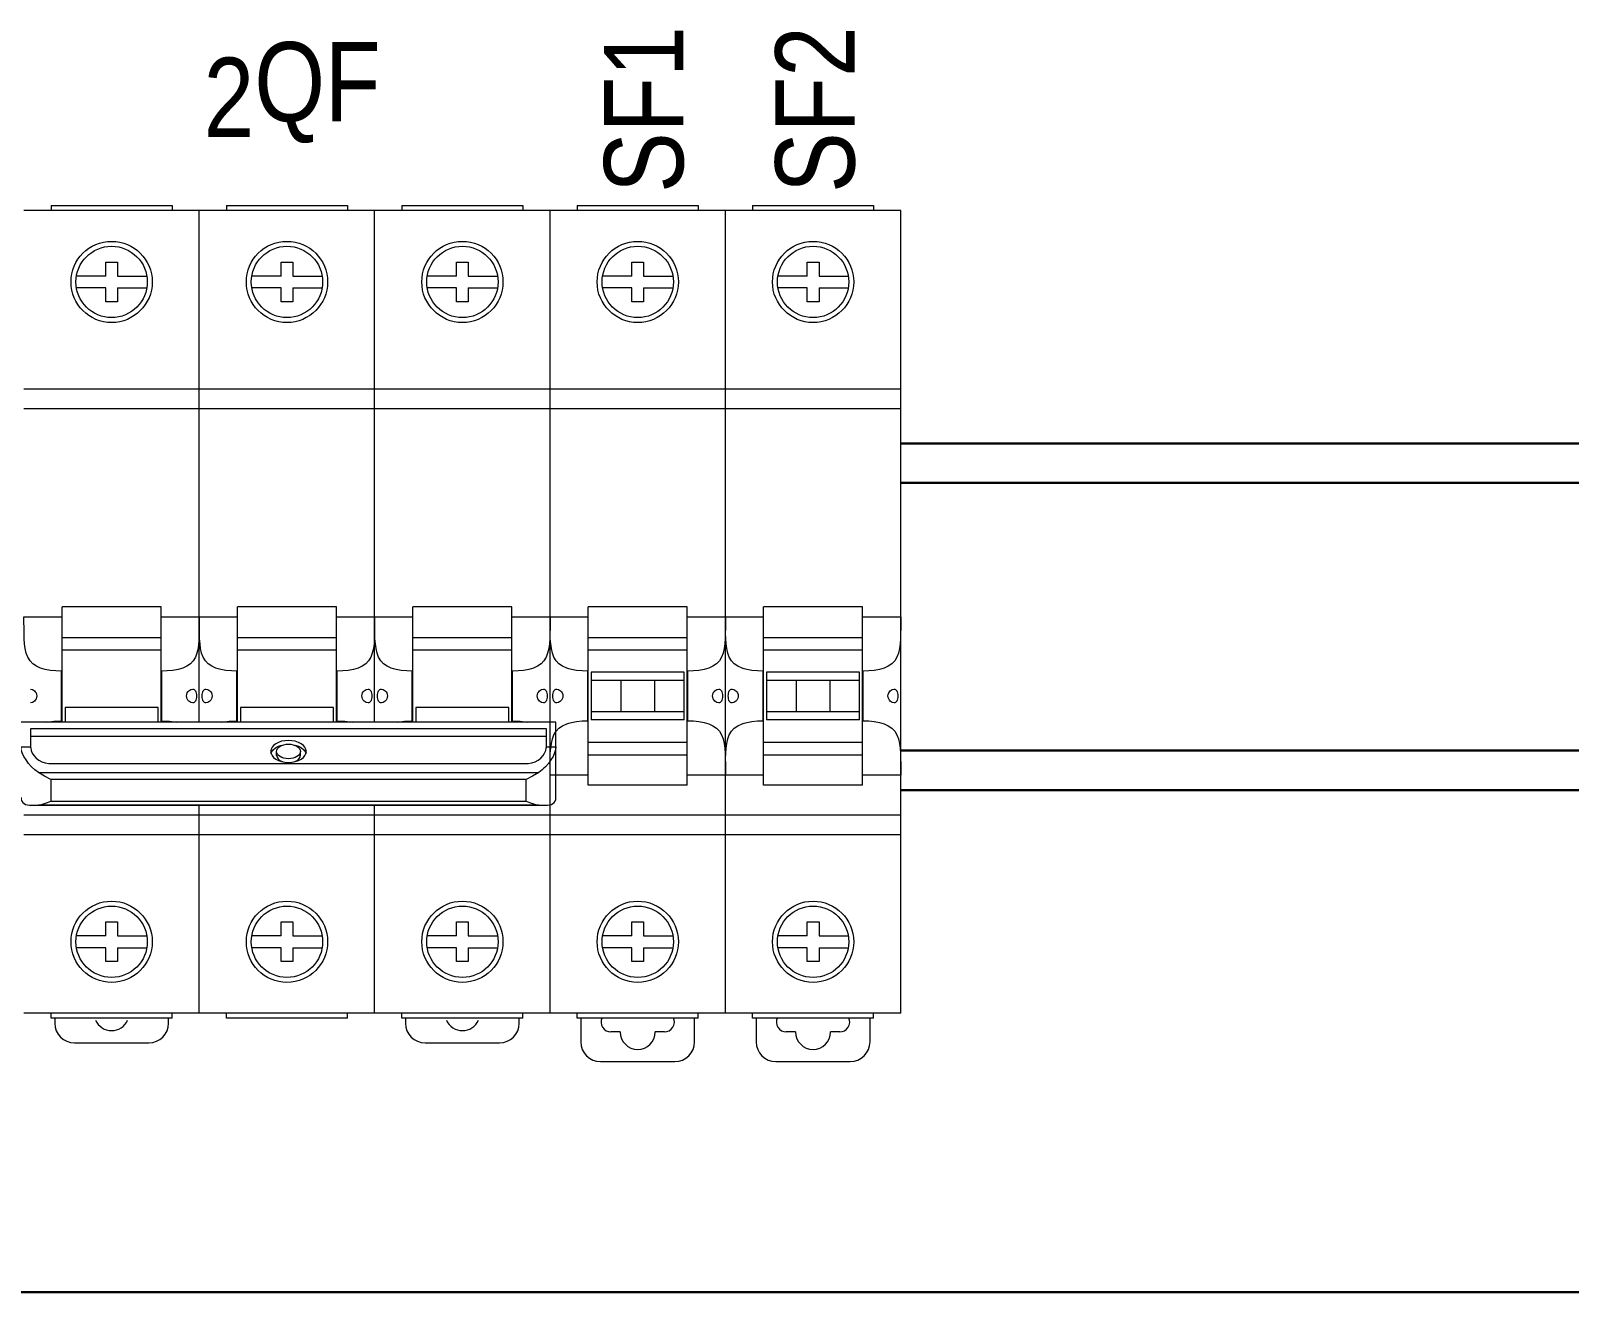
# Model space of a CAD drawing. Header units: millimetres. Extents: x -6000 to 26000, y -6000 to 26000.
# Drawn here: x 87.66 to 109.26, y -3846.38 to -3828.67 of the extents above; entities that cross this region are included whole.
import ezdxf

# ---------------------------------------------------------------- set-up
doc = ezdxf.new("R2010")
doc.units = ezdxf.units.MM
doc.header["$MEASUREMENT"] = 0
for name, color, linetype, lineweight in [('Чертеж и Рисунок_Ном._пера__1', 7, 'Continuous', 15), ('Чертеж и Рисунок_Ном._пера__21', 7, 'Continuous', 30), ('Чертеж и Рисунок_Ном._пера__7', 7, 'Continuous', 15)]:
    doc.layers.add(name, color=color, linetype=linetype, lineweight=lineweight)
doc.styles.add('СГЕНЕРИР_СТИЛЬ_1', font='ARIALN.TTF')

msp = doc.modelspace()

# ---------------------------------------------------------------- linework, layer by layer
at = {"layer": 'Чертеж и Рисунок_Ном._пера__21', "color": 7, "linetype": 'Continuous', "lineweight": 30}
for p, q in [((99.871, -3834.463), (146.727, -3834.463)), ((99.871, -3835.019), (146.727, -3835.019)), ((146.727, -3838.775), (99.864, -3838.775)), ((146.727, -3839.331), (99.871, -3839.331)), ((76.243, -3846.381), (148.571, -3846.381))]:
    msp.add_line(p, q, dxfattribs=at)
at = {"layer": 'Чертеж и Рисунок_Ном._пера__7', "color": 7, "linetype": 'Continuous', "lineweight": 15}
for p, q in [((94.947, -3831.196), (87.56, -3831.196)), ((87.943, -3831.126), (87.943, -3831.196)), ((87.943, -3831.126), (89.64, -3831.126)), ((89.64, -3831.126), (89.64, -3831.196)), ((90.022, -3838.379), (90.022, -3831.196)), ((90.405, -3831.126), (90.405, -3831.196)), ((90.405, -3831.126), (92.102, -3831.126)), ((92.102, -3831.126), (92.102, -3831.196)), ((92.484, -3838.379), (92.484, -3831.196)), ((92.867, -3831.126), (92.867, -3831.196)), ((92.867, -3831.126), (94.564, -3831.126)), ((94.564, -3831.126), (94.564, -3831.196)), ((94.947, -3838.379), (94.947, -3831.196)), ((94.947, -3842.463), (94.947, -3831.196)), ((97.409, -3831.196), (94.947, -3831.196)), ((95.329, -3831.126), (95.329, -3831.196)), ((95.329, -3831.126), (97.026, -3831.126)), ((97.026, -3831.126), (97.026, -3831.196)), ((97.409, -3842.463), (97.409, -3831.196)), ((97.409, -3842.463), (97.409, -3831.196)), ((99.871, -3831.196), (97.409, -3831.196)), ((97.791, -3831.126), (97.791, -3831.196)), ((97.791, -3831.126), (99.488, -3831.126)), ((99.488, -3831.126), (99.488, -3831.196)), ((99.871, -3842.463), (99.871, -3831.196)), ((88.708, -3832.114), (88.708, -3831.919)), ((88.708, -3831.919), (88.875, -3831.919)), ((88.875, -3831.919), (88.875, -3832.114)), ((91.17, -3832.114), (91.17, -3831.919)), ((91.17, -3831.919), (91.337, -3831.919)), ((91.337, -3831.919), (91.337, -3832.114)), ((93.632, -3832.114), (93.632, -3831.919)), ((93.632, -3831.919), (93.799, -3831.919)), ((93.799, -3831.919), (93.799, -3832.114)), ((96.094, -3832.114), (96.094, -3831.919)), ((96.094, -3831.919), (96.261, -3831.919)), ((96.261, -3831.919), (96.261, -3832.114)), ((98.556, -3832.114), (98.556, -3831.919)), ((98.556, -3831.919), (98.723, -3831.919)), ((98.723, -3831.919), (98.723, -3832.114)), ((88.708, -3832.114), (88.298, -3832.114)), ((88.875, -3832.114), (89.285, -3832.114)), ((91.17, -3832.114), (90.76, -3832.114)), ((91.337, -3832.114), (91.747, -3832.114)), ((93.632, -3832.114), (93.222, -3832.114)), ((93.799, -3832.114), (94.209, -3832.114)), ((96.094, -3832.114), (95.684, -3832.114)), ((96.261, -3832.114), (96.671, -3832.114)), ((98.556, -3832.114), (98.146, -3832.114)), ((98.723, -3832.114), (99.133, -3832.114)), ((88.708, -3832.281), (88.298, -3832.281)), ((88.708, -3832.475), (88.708, -3832.281)), ((88.875, -3832.281), (88.875, -3832.475)), ((88.875, -3832.281), (89.285, -3832.281)), ((91.17, -3832.281), (90.76, -3832.281)), ((91.17, -3832.475), (91.17, -3832.281)), ((91.337, -3832.281), (91.337, -3832.475)), ((91.337, -3832.281), (91.747, -3832.281)), ((93.632, -3832.281), (93.222, -3832.281)), ((93.632, -3832.475), (93.632, -3832.281)), ((93.799, -3832.281), (93.799, -3832.475)), ((93.799, -3832.281), (94.209, -3832.281)), ((96.094, -3832.281), (95.684, -3832.281)), ((96.094, -3832.475), (96.094, -3832.281)), ((96.261, -3832.281), (96.261, -3832.475)), ((96.261, -3832.281), (96.671, -3832.281)), ((98.556, -3832.281), (98.146, -3832.281)), ((98.556, -3832.475), (98.556, -3832.281)), ((98.723, -3832.281), (98.723, -3832.475)), ((98.723, -3832.281), (99.133, -3832.281)), ((88.875, -3832.475), (88.708, -3832.475)), ((91.337, -3832.475), (91.17, -3832.475)), ((93.799, -3832.475), (93.632, -3832.475)), ((96.261, -3832.475), (96.094, -3832.475)), ((98.723, -3832.475), (98.556, -3832.475)), ((87.56, -3833.699), (94.947, -3833.699)), ((94.947, -3833.699), (97.409, -3833.699)), ((97.409, -3833.699), (99.871, -3833.699)), ((94.947, -3833.978), (87.56, -3833.978)), ((97.409, -3833.978), (94.947, -3833.978)), ((99.871, -3833.978), (97.409, -3833.978)), ((87.56, -3836.897), (88.096, -3836.897)), ((88.096, -3838.379), (88.096, -3836.758)), ((89.487, -3836.758), (88.096, -3836.758)), ((89.487, -3838.379), (89.487, -3836.758)), ((89.487, -3836.897), (90.558, -3836.897)), ((90.558, -3838.379), (90.558, -3836.758)), ((91.949, -3836.758), (90.558, -3836.758)), ((91.949, -3838.379), (91.949, -3836.758)), ((91.949, -3836.897), (93.02, -3836.897)), ((94.411, -3836.758), (93.02, -3836.758)), ((93.02, -3838.379), (93.02, -3836.758)), ((94.411, -3838.379), (94.411, -3836.758)), ((94.411, -3836.897), (94.947, -3836.897)), ((94.947, -3836.897), (95.482, -3836.897)), ((95.482, -3839.262), (95.482, -3836.758)), ((96.873, -3836.758), (95.482, -3836.758)), ((96.873, -3839.262), (96.873, -3836.758)), ((96.873, -3836.897), (97.409, -3836.897)), ((97.409, -3836.897), (97.944, -3836.897)), ((97.944, -3839.262), (97.944, -3836.758)), ((99.335, -3836.758), (97.944, -3836.758)), ((99.335, -3839.262), (99.335, -3836.758)), ((99.335, -3836.897), (99.871, -3836.897)), ((88.096, -3837.191), (89.487, -3837.191)), ((90.558, -3837.191), (91.949, -3837.191)), ((93.02, -3837.191), (94.411, -3837.191)), ((95.482, -3837.191), (96.873, -3837.191)), ((97.944, -3837.191), (99.335, -3837.191)), ((88.096, -3837.362), (89.487, -3837.362)), ((90.558, -3837.362), (91.949, -3837.362)), ((93.02, -3837.362), (94.411, -3837.362)), ((95.482, -3837.362), (96.873, -3837.362)), ((97.944, -3837.362), (99.335, -3837.362)), ((88.089, -3838.359), (88.089, -3837.661)), ((88.096, -3837.661), (88.089, -3837.661)), ((89.494, -3837.661), (89.487, -3837.661)), ((89.494, -3838.359), (89.494, -3837.661)), ((90.551, -3838.359), (90.551, -3837.661)), ((90.558, -3837.661), (90.551, -3837.661)), ((91.956, -3837.661), (91.949, -3837.661)), ((91.956, -3838.359), (91.956, -3837.661)), ((93.02, -3837.661), (93.013, -3837.661)), ((93.013, -3838.359), (93.013, -3837.661)), ((94.418, -3837.661), (94.411, -3837.661)), ((94.418, -3838.359), (94.418, -3837.661)), ((95.475, -3838.359), (95.475, -3837.661)), ((95.482, -3837.661), (95.475, -3837.661)), ((95.524, -3837.677), (95.524, -3837.795)), ((96.831, -3837.677), (95.524, -3837.677)), ((96.831, -3837.795), (96.831, -3837.677)), ((96.88, -3837.661), (96.873, -3837.661)), ((96.88, -3838.359), (96.88, -3837.661)), ((97.937, -3838.359), (97.937, -3837.661)), ((97.944, -3837.661), (97.937, -3837.661)), ((97.986, -3837.677), (97.986, -3837.795)), ((99.293, -3837.677), (97.986, -3837.677)), ((99.293, -3837.795), (99.293, -3837.677)), ((99.342, -3837.661), (99.335, -3837.661)), ((99.342, -3838.359), (99.342, -3837.661)), ((95.524, -3837.795), (95.524, -3838.344)), ((95.691, -3837.795), (95.524, -3837.795)), ((96.414, -3837.795), (95.691, -3837.795)), ((95.941, -3837.795), (95.941, -3838.226)), ((96.831, -3837.795), (96.414, -3837.795)), ((96.414, -3837.795), (96.414, -3838.226)), ((96.831, -3838.344), (96.831, -3837.795)), ((97.986, -3837.795), (97.986, -3838.344)), ((98.153, -3837.795), (97.986, -3837.795)), ((98.876, -3837.795), (98.153, -3837.795)), ((98.403, -3837.795), (98.403, -3838.226)), ((99.293, -3837.795), (98.876, -3837.795)), ((98.876, -3837.795), (98.876, -3838.226)), ((99.293, -3838.344), (99.293, -3837.795)), ((88.138, -3838.171), (88.138, -3838.379)), ((89.445, -3838.171), (88.138, -3838.171)), ((89.445, -3838.379), (89.445, -3838.171)), ((91.907, -3838.171), (90.6, -3838.171)), ((90.6, -3838.171), (90.6, -3838.379)), ((91.907, -3838.379), (91.907, -3838.171)), ((94.369, -3838.171), (93.062, -3838.171)), ((93.062, -3838.171), (93.062, -3838.379)), ((94.369, -3838.379), (94.369, -3838.171)), ((95.03, -3838.379), (87.519, -3838.379)), ((88.089, -3838.359), (88.096, -3838.359)), ((89.487, -3838.359), (89.494, -3838.359)), ((90.551, -3838.359), (90.558, -3838.359)), ((91.949, -3838.359), (91.956, -3838.359)), ((93.013, -3838.359), (93.02, -3838.359)), ((94.411, -3838.359), (94.418, -3838.359)), ((95.03, -3839.434), (95.03, -3838.379)), ((95.475, -3838.359), (95.482, -3838.359)), ((95.524, -3838.226), (96.831, -3838.226)), ((96.831, -3838.344), (95.524, -3838.344)), ((96.873, -3838.359), (96.88, -3838.359)), ((97.937, -3838.359), (97.944, -3838.359)), ((97.986, -3838.226), (99.293, -3838.226)), ((99.293, -3838.344), (97.986, -3838.344)), ((99.335, -3838.359), (99.342, -3838.359)), ((87.658, -3838.74), (87.658, -3838.465)), ((87.658, -3838.465), (94.891, -3838.465)), ((87.658, -3838.575), (94.891, -3838.575)), ((94.891, -3838.465), (94.891, -3838.74)), ((87.519, -3838.722), (87.658, -3838.722)), ((91.107, -3838.844), (91.107, -3838.789)), ((91.441, -3838.844), (91.441, -3838.789)), ((94.891, -3838.722), (95.03, -3838.722)), ((96.873, -3838.661), (95.482, -3838.661)), ((95.482, -3838.837), (96.873, -3838.837)), ((99.335, -3838.661), (97.944, -3838.661)), ((97.944, -3838.837), (99.335, -3838.837)), ((87.908, -3838.957), (94.641, -3838.957)), ((87.762, -3839.085), (94.787, -3839.085)), ((87.936, -3839.183), (87.936, -3839.487)), ((94.613, -3839.183), (87.936, -3839.183)), ((94.613, -3839.487), (94.613, -3839.183)), ((95.482, -3839.124), (94.947, -3839.124)), ((96.873, -3839.262), (95.482, -3839.262)), ((97.409, -3839.124), (96.873, -3839.124)), ((97.944, -3839.124), (97.409, -3839.124)), ((99.335, -3839.262), (97.944, -3839.262)), ((99.871, -3839.124), (99.335, -3839.124)), ((87.936, -3839.487), (94.613, -3839.487)), ((87.56, -3839.681), (94.947, -3839.681)), ((87.669, -3839.545), (87.762, -3839.539)), ((87.669, -3839.545), (94.879, -3839.545)), ((87.762, -3839.539), (94.787, -3839.539)), ((90.022, -3842.463), (90.022, -3839.545)), ((92.484, -3842.463), (92.484, -3839.545)), ((94.947, -3842.463), (94.947, -3839.536)), ((94.947, -3839.681), (97.409, -3839.681)), ((97.409, -3839.681), (99.871, -3839.681)), ((94.947, -3839.959), (87.56, -3839.959)), ((97.409, -3839.959), (94.947, -3839.959)), ((99.871, -3839.959), (97.409, -3839.959)), ((88.708, -3841.183), (88.875, -3841.183)), ((88.708, -3841.378), (88.708, -3841.183)), ((88.875, -3841.183), (88.875, -3841.378)), ((91.17, -3841.183), (91.337, -3841.183)), ((91.17, -3841.378), (91.17, -3841.183)), ((91.337, -3841.183), (91.337, -3841.378)), ((93.632, -3841.183), (93.799, -3841.183)), ((93.632, -3841.378), (93.632, -3841.183)), ((93.799, -3841.183), (93.799, -3841.378)), ((96.094, -3841.183), (96.261, -3841.183)), ((96.094, -3841.378), (96.094, -3841.183)), ((96.261, -3841.183), (96.261, -3841.378)), ((98.556, -3841.183), (98.723, -3841.183)), ((98.556, -3841.378), (98.556, -3841.183)), ((98.723, -3841.183), (98.723, -3841.378)), ((88.708, -3841.378), (88.298, -3841.378)), ((88.875, -3841.378), (89.285, -3841.378)), ((91.17, -3841.378), (90.76, -3841.378)), ((91.337, -3841.378), (91.747, -3841.378)), ((93.632, -3841.378), (93.222, -3841.378)), ((93.799, -3841.378), (94.209, -3841.378)), ((96.094, -3841.378), (95.684, -3841.378)), ((96.261, -3841.378), (96.671, -3841.378)), ((98.556, -3841.378), (98.146, -3841.378)), ((98.723, -3841.378), (99.133, -3841.378)), ((88.708, -3841.545), (88.298, -3841.545)), ((88.708, -3841.739), (88.708, -3841.545)), ((88.875, -3841.545), (89.285, -3841.545)), ((88.875, -3841.545), (88.875, -3841.739)), ((91.17, -3841.545), (90.76, -3841.545)), ((91.17, -3841.739), (91.17, -3841.545)), ((91.337, -3841.545), (91.747, -3841.545)), ((91.337, -3841.545), (91.337, -3841.739)), ((93.632, -3841.545), (93.222, -3841.545)), ((93.632, -3841.739), (93.632, -3841.545)), ((93.799, -3841.545), (94.209, -3841.545)), ((93.799, -3841.545), (93.799, -3841.739)), ((96.094, -3841.545), (95.684, -3841.545)), ((96.094, -3841.739), (96.094, -3841.545)), ((96.261, -3841.545), (96.671, -3841.545)), ((96.261, -3841.545), (96.261, -3841.739)), ((98.556, -3841.545), (98.146, -3841.545)), ((98.556, -3841.739), (98.556, -3841.545)), ((98.723, -3841.545), (99.133, -3841.545)), ((98.723, -3841.545), (98.723, -3841.739)), ((88.875, -3841.739), (88.708, -3841.739)), ((91.337, -3841.739), (91.17, -3841.739)), ((93.799, -3841.739), (93.632, -3841.739)), ((96.261, -3841.739), (96.094, -3841.739)), ((98.723, -3841.739), (98.556, -3841.739)), ((94.947, -3842.463), (87.56, -3842.463)), ((87.943, -3842.532), (87.943, -3842.463)), ((89.64, -3842.532), (89.64, -3842.463)), ((90.405, -3842.532), (90.405, -3842.463)), ((92.102, -3842.532), (92.102, -3842.463)), ((92.867, -3842.532), (92.867, -3842.463)), ((94.564, -3842.532), (94.564, -3842.463)), ((97.409, -3842.463), (94.947, -3842.463)), ((95.329, -3842.532), (95.329, -3842.463)), ((97.026, -3842.532), (97.026, -3842.463)), ((99.871, -3842.463), (97.409, -3842.463)), ((97.791, -3842.532), (97.791, -3842.463)), ((99.488, -3842.532), (99.488, -3842.463)), ((89.64, -3842.532), (87.943, -3842.532)), ((87.992, -3842.532), (87.992, -3842.602)), ((89.591, -3842.602), (89.591, -3842.532)), ((92.102, -3842.532), (90.405, -3842.532)), ((94.564, -3842.532), (92.867, -3842.532)), ((92.916, -3842.532), (92.916, -3842.602)), ((94.515, -3842.602), (94.515, -3842.532)), ((97.026, -3842.532), (95.329, -3842.532)), ((95.378, -3842.532), (95.378, -3842.866)), ((95.932, -3842.727), (95.802, -3842.727)), ((96.553, -3842.727), (96.424, -3842.727)), ((96.977, -3842.866), (96.977, -3842.532)), ((99.488, -3842.532), (97.791, -3842.532)), ((97.84, -3842.532), (97.84, -3842.866)), ((98.394, -3842.727), (98.264, -3842.727)), ((99.015, -3842.727), (98.886, -3842.727)), ((99.439, -3842.866), (99.439, -3842.532)), ((88.27, -3842.88), (89.313, -3842.88)), ((93.194, -3842.88), (94.237, -3842.88)), ((95.656, -3843.144), (96.699, -3843.144)), ((98.118, -3843.144), (99.161, -3843.144))]:
    msp.add_line(p, q, dxfattribs=at)
at = {"layer": 'Чертеж и Рисунок_Ном._пера__7', "color": 7, "linetype": 'Continuous', "lineweight": 15, "flags": 128}
for points in [[(88.089, -3837.661), (88.01, -3837.659), (87.933, -3837.652), (87.86, -3837.639), (87.826, -3837.63), (87.794, -3837.619), (87.735, -3837.593), (87.685, -3837.558), (87.645, -3837.515), (87.615, -3837.465), (87.593, -3837.408), (87.579, -3837.345), (87.569, -3837.277), (87.564, -3837.206), (87.562, -3837.131), (87.561, -3837.054), (87.56, -3836.976), (87.56, -3836.897)], [(90.022, -3836.897), (90.022, -3836.976), (90.022, -3837.054), (90.021, -3837.131), (90.019, -3837.206), (90.013, -3837.277), (90.004, -3837.345), (89.989, -3837.408), (89.968, -3837.465), (89.937, -3837.515), (89.898, -3837.558), (89.848, -3837.593), (89.789, -3837.619), (89.757, -3837.63), (89.723, -3837.639), (89.65, -3837.652), (89.573, -3837.659), (89.494, -3837.661)], [(90.551, -3837.661), (90.472, -3837.659), (90.395, -3837.652), (90.322, -3837.639), (90.288, -3837.63), (90.256, -3837.619), (90.197, -3837.593), (90.147, -3837.558), (90.108, -3837.515), (90.077, -3837.465), (90.055, -3837.408), (90.041, -3837.345), (90.032, -3837.277), (90.026, -3837.206), (90.024, -3837.131), (90.023, -3837.054), (90.022, -3836.976), (90.022, -3836.897)], [(92.484, -3836.897), (92.484, -3836.976), (92.484, -3837.054), (92.483, -3837.131), (92.481, -3837.206), (92.475, -3837.277), (92.466, -3837.345), (92.451, -3837.408), (92.43, -3837.465), (92.399, -3837.515), (92.36, -3837.558), (92.31, -3837.593), (92.251, -3837.619), (92.219, -3837.63), (92.185, -3837.639), (92.112, -3837.652), (92.035, -3837.659), (91.956, -3837.661)], [(93.013, -3837.661), (92.934, -3837.659), (92.857, -3837.652), (92.784, -3837.639), (92.75, -3837.63), (92.718, -3837.619), (92.659, -3837.593), (92.609, -3837.558), (92.57, -3837.515), (92.539, -3837.465), (92.518, -3837.408), (92.503, -3837.345), (92.494, -3837.277), (92.488, -3837.206), (92.486, -3837.131), (92.485, -3837.054), (92.485, -3836.976), (92.484, -3836.897)], [(94.947, -3836.897), (94.947, -3836.976), (94.946, -3837.054), (94.945, -3837.131), (94.943, -3837.206), (94.937, -3837.277), (94.928, -3837.345), (94.913, -3837.408), (94.892, -3837.465), (94.861, -3837.515), (94.822, -3837.558), (94.772, -3837.593), (94.713, -3837.619), (94.681, -3837.63), (94.647, -3837.639), (94.574, -3837.652), (94.497, -3837.659), (94.418, -3837.661)], [(95.475, -3837.661), (95.396, -3837.659), (95.319, -3837.652), (95.246, -3837.639), (95.212, -3837.63), (95.18, -3837.619), (95.121, -3837.593), (95.071, -3837.558), (95.032, -3837.515), (95.001, -3837.465), (94.98, -3837.408), (94.965, -3837.345), (94.956, -3837.277), (94.95, -3837.206), (94.948, -3837.131), (94.947, -3837.054), (94.947, -3836.897)], [(97.409, -3836.897), (97.408, -3837.054), (97.407, -3837.131), (97.405, -3837.206), (97.399, -3837.277), (97.39, -3837.345), (97.376, -3837.408), (97.354, -3837.465), (97.324, -3837.515), (97.284, -3837.558), (97.234, -3837.593), (97.175, -3837.619), (97.143, -3837.63), (97.109, -3837.639), (97.036, -3837.652), (96.959, -3837.659), (96.88, -3837.661)], [(97.937, -3837.661), (97.858, -3837.659), (97.781, -3837.652), (97.709, -3837.639), (97.674, -3837.63), (97.642, -3837.619), (97.583, -3837.593), (97.534, -3837.558), (97.494, -3837.515), (97.463, -3837.465), (97.442, -3837.408), (97.427, -3837.345), (97.418, -3837.277), (97.413, -3837.206), (97.41, -3837.131), (97.409, -3837.054), (97.409, -3836.897)], [(99.871, -3836.897), (99.87, -3837.054), (99.869, -3837.131), (99.867, -3837.206), (99.862, -3837.277), (99.852, -3837.345), (99.838, -3837.408), (99.816, -3837.465), (99.786, -3837.515), (99.746, -3837.558), (99.696, -3837.593), (99.637, -3837.619), (99.605, -3837.63), (99.571, -3837.639), (99.498, -3837.652), (99.421, -3837.659), (99.342, -3837.661)], [(87.654, -3837.913), (87.68, -3837.919), (87.694, -3837.927), (87.707, -3837.938), (87.719, -3837.952), (87.73, -3837.968), (87.738, -3837.988), (87.741, -3838.01)], [(89.842, -3838.01), (89.845, -3837.988), (89.853, -3837.968), (89.863, -3837.952), (89.876, -3837.938), (89.889, -3837.927), (89.902, -3837.919), (89.929, -3837.913)], [(89.929, -3837.913), (89.94, -3837.914), (89.951, -3837.919), (89.96, -3837.927), (89.968, -3837.938), (89.974, -3837.953), (89.978, -3837.97), (89.981, -3837.99), (89.982, -3838.01)], [(90.063, -3838.01), (90.064, -3837.99), (90.066, -3837.97), (90.071, -3837.953), (90.077, -3837.938), (90.085, -3837.927), (90.094, -3837.919), (90.105, -3837.914), (90.116, -3837.913)], [(90.116, -3837.913), (90.142, -3837.919), (90.156, -3837.927), (90.169, -3837.938), (90.182, -3837.952), (90.192, -3837.968), (90.2, -3837.988), (90.203, -3838.01)], [(92.304, -3838.01), (92.307, -3837.988), (92.315, -3837.968), (92.325, -3837.952), (92.338, -3837.938), (92.351, -3837.927), (92.365, -3837.919), (92.391, -3837.913)], [(92.391, -3837.913), (92.402, -3837.914), (92.413, -3837.919), (92.422, -3837.927), (92.43, -3837.938), (92.436, -3837.953), (92.44, -3837.97), (92.443, -3837.99), (92.444, -3838.01)], [(92.525, -3838.01), (92.526, -3837.99), (92.529, -3837.97), (92.533, -3837.953), (92.539, -3837.938), (92.547, -3837.927), (92.556, -3837.919), (92.567, -3837.914), (92.578, -3837.913)], [(92.578, -3837.913), (92.604, -3837.919), (92.618, -3837.927), (92.631, -3837.938), (92.644, -3837.952), (92.654, -3837.968), (92.662, -3837.988), (92.665, -3838.01)], [(94.766, -3838.01), (94.769, -3837.988), (94.777, -3837.968), (94.787, -3837.952), (94.8, -3837.938), (94.813, -3837.927), (94.827, -3837.919), (94.853, -3837.913)], [(94.853, -3837.913), (94.864, -3837.914), (94.875, -3837.919), (94.884, -3837.927), (94.892, -3837.938), (94.898, -3837.953), (94.903, -3837.97), (94.905, -3837.99), (94.906, -3838.01)], [(94.987, -3838.01), (94.988, -3837.99), (94.991, -3837.97), (94.995, -3837.953), (95.001, -3837.938), (95.009, -3837.927), (95.018, -3837.919), (95.029, -3837.914), (95.04, -3837.913)], [(95.04, -3837.913), (95.066, -3837.919), (95.08, -3837.927), (95.093, -3837.938), (95.106, -3837.952), (95.116, -3837.968), (95.124, -3837.988), (95.127, -3838.01)], [(97.228, -3838.01), (97.231, -3837.988), (97.239, -3837.968), (97.25, -3837.952), (97.262, -3837.938), (97.275, -3837.927), (97.289, -3837.919), (97.315, -3837.913)], [(97.315, -3837.913), (97.326, -3837.914), (97.337, -3837.919), (97.346, -3837.927), (97.354, -3837.938), (97.36, -3837.953), (97.365, -3837.97), (97.367, -3837.99), (97.368, -3838.01)], [(97.449, -3838.01), (97.45, -3837.99), (97.453, -3837.97), (97.457, -3837.953), (97.463, -3837.938), (97.471, -3837.927), (97.48, -3837.919), (97.491, -3837.914), (97.502, -3837.913)], [(97.502, -3837.913), (97.529, -3837.919), (97.542, -3837.927), (97.555, -3837.938), (97.568, -3837.952), (97.578, -3837.968), (97.586, -3837.988), (97.589, -3838.01)], [(99.691, -3838.01), (99.693, -3837.988), (99.701, -3837.968), (99.712, -3837.952), (99.724, -3837.938), (99.737, -3837.927), (99.751, -3837.919), (99.777, -3837.913)], [(99.777, -3837.913), (99.789, -3837.914), (99.799, -3837.919), (99.808, -3837.927), (99.816, -3837.938), (99.822, -3837.953), (99.827, -3837.97), (99.829, -3837.99), (99.83, -3838.01)], [(87.741, -3838.01), (87.738, -3838.032), (87.73, -3838.052), (87.719, -3838.069), (87.707, -3838.082), (87.694, -3838.093), (87.68, -3838.101), (87.654, -3838.108)], [(89.929, -3838.108), (89.902, -3838.101), (89.889, -3838.093), (89.876, -3838.082), (89.863, -3838.069), (89.853, -3838.052), (89.845, -3838.032), (89.842, -3838.01)], [(89.982, -3838.01), (89.981, -3838.031), (89.978, -3838.05), (89.974, -3838.067), (89.968, -3838.082), (89.96, -3838.093), (89.951, -3838.101), (89.94, -3838.106), (89.929, -3838.108)], [(90.116, -3838.108), (90.105, -3838.106), (90.094, -3838.101), (90.085, -3838.093), (90.077, -3838.082), (90.071, -3838.067), (90.066, -3838.05), (90.064, -3838.031), (90.063, -3838.01)], [(90.203, -3838.01), (90.2, -3838.032), (90.192, -3838.052), (90.182, -3838.069), (90.169, -3838.082), (90.156, -3838.093), (90.142, -3838.101), (90.116, -3838.108)], [(92.391, -3838.108), (92.365, -3838.101), (92.351, -3838.093), (92.338, -3838.082), (92.325, -3838.069), (92.315, -3838.052), (92.307, -3838.032), (92.304, -3838.01)], [(92.444, -3838.01), (92.443, -3838.031), (92.44, -3838.05), (92.436, -3838.067), (92.43, -3838.082), (92.422, -3838.093), (92.413, -3838.101), (92.402, -3838.106), (92.391, -3838.108)], [(92.578, -3838.108), (92.567, -3838.106), (92.556, -3838.101), (92.547, -3838.093), (92.539, -3838.082), (92.533, -3838.067), (92.529, -3838.05), (92.526, -3838.031), (92.525, -3838.01)], [(92.665, -3838.01), (92.662, -3838.032), (92.654, -3838.052), (92.644, -3838.069), (92.631, -3838.082), (92.618, -3838.093), (92.604, -3838.101), (92.578, -3838.108)], [(94.853, -3838.108), (94.827, -3838.101), (94.813, -3838.093), (94.8, -3838.082), (94.787, -3838.069), (94.777, -3838.052), (94.769, -3838.032), (94.766, -3838.01)], [(94.906, -3838.01), (94.905, -3838.031), (94.903, -3838.05), (94.898, -3838.067), (94.892, -3838.082), (94.884, -3838.093), (94.875, -3838.101), (94.864, -3838.106), (94.853, -3838.108)], [(95.04, -3838.108), (95.029, -3838.106), (95.018, -3838.101), (95.009, -3838.093), (95.001, -3838.082), (94.995, -3838.067), (94.991, -3838.05), (94.988, -3838.031), (94.987, -3838.01)], [(95.127, -3838.01), (95.124, -3838.032), (95.116, -3838.052), (95.106, -3838.069), (95.093, -3838.082), (95.08, -3838.093), (95.066, -3838.101), (95.04, -3838.108)], [(97.315, -3838.108), (97.289, -3838.101), (97.275, -3838.093), (97.262, -3838.082), (97.25, -3838.069), (97.239, -3838.052), (97.231, -3838.032), (97.228, -3838.01)], [(97.368, -3838.01), (97.367, -3838.031), (97.365, -3838.05), (97.36, -3838.067), (97.354, -3838.082), (97.346, -3838.093), (97.337, -3838.101), (97.326, -3838.106), (97.315, -3838.108)], [(97.502, -3838.108), (97.491, -3838.106), (97.48, -3838.101), (97.471, -3838.093), (97.463, -3838.082), (97.457, -3838.067), (97.453, -3838.05), (97.45, -3838.031), (97.449, -3838.01)], [(97.589, -3838.01), (97.586, -3838.032), (97.578, -3838.052), (97.568, -3838.069), (97.555, -3838.082), (97.542, -3838.093), (97.529, -3838.101), (97.502, -3838.108)], [(99.777, -3838.108), (99.751, -3838.101), (99.737, -3838.093), (99.724, -3838.082), (99.712, -3838.069), (99.701, -3838.052), (99.693, -3838.032), (99.691, -3838.01)], [(99.83, -3838.01), (99.829, -3838.031), (99.827, -3838.05), (99.822, -3838.067), (99.816, -3838.082), (99.808, -3838.093), (99.799, -3838.101), (99.789, -3838.106), (99.777, -3838.108)], [(87.875, -3838.378), (87.979, -3838.364), (88.089, -3838.359)], [(89.494, -3838.359), (89.604, -3838.364), (89.708, -3838.378)], [(90.337, -3838.378), (90.441, -3838.364), (90.551, -3838.359)], [(91.956, -3838.359), (92.066, -3838.364), (92.17, -3838.378)], [(92.799, -3838.378), (92.903, -3838.364), (93.013, -3838.359)], [(94.418, -3838.359), (94.528, -3838.364), (94.632, -3838.378)], [(94.947, -3839.124), (94.947, -3838.966), (94.948, -3838.889), (94.95, -3838.815), (94.956, -3838.743), (94.965, -3838.676), (94.98, -3838.613), (95.001, -3838.556), (95.032, -3838.505), (95.071, -3838.462), (95.121, -3838.428), (95.18, -3838.401), (95.212, -3838.39), (95.246, -3838.382), (95.319, -3838.369), (95.396, -3838.361), (95.475, -3838.359)], [(96.88, -3838.359), (96.959, -3838.361), (97.036, -3838.369), (97.109, -3838.382), (97.143, -3838.39), (97.175, -3838.401), (97.234, -3838.428), (97.284, -3838.462), (97.324, -3838.505), (97.354, -3838.556), (97.376, -3838.613), (97.39, -3838.676), (97.399, -3838.743), (97.405, -3838.815), (97.407, -3838.889), (97.408, -3838.966), (97.409, -3839.124)], [(97.409, -3839.124), (97.409, -3838.966), (97.41, -3838.889), (97.413, -3838.815), (97.418, -3838.743), (97.427, -3838.676), (97.442, -3838.613), (97.463, -3838.556), (97.494, -3838.505), (97.534, -3838.462), (97.583, -3838.428), (97.642, -3838.401), (97.674, -3838.39), (97.709, -3838.382), (97.781, -3838.369), (97.858, -3838.361), (97.937, -3838.359)], [(99.342, -3838.359), (99.421, -3838.361), (99.498, -3838.369), (99.571, -3838.382), (99.605, -3838.39), (99.637, -3838.401), (99.696, -3838.428), (99.746, -3838.462), (99.786, -3838.505), (99.816, -3838.556), (99.838, -3838.613), (99.852, -3838.676), (99.862, -3838.743), (99.867, -3838.815), (99.869, -3838.889), (99.87, -3838.966), (99.871, -3839.124)], [(91.274, -3838.635), (91.225, -3838.638), (91.178, -3838.646), (91.135, -3838.661), (91.097, -3838.68), (91.066, -3838.703), (91.043, -3838.73), (91.029, -3838.759), (91.025, -3838.774), (91.024, -3838.789)], [(91.525, -3838.789), (91.523, -3838.774), (91.52, -3838.759), (91.506, -3838.73), (91.483, -3838.703), (91.451, -3838.68), (91.413, -3838.661), (91.37, -3838.646), (91.323, -3838.638), (91.274, -3838.635)], [(87.762, -3839.085), (87.712, -3839.046), (87.666, -3839.003), (87.625, -3838.957), (87.589, -3838.908), (87.56, -3838.859), (87.537, -3838.81), (87.523, -3838.764), (87.519, -3838.722)], [(87.658, -3838.74), (87.663, -3838.774), (87.677, -3838.811), (87.7, -3838.847), (87.731, -3838.881), (87.768, -3838.911), (87.811, -3838.935), (87.858, -3838.951), (87.908, -3838.957)], [(91.024, -3838.789), (91.025, -3838.804), (91.029, -3838.819), (91.043, -3838.848), (91.066, -3838.874), (91.097, -3838.898), (91.135, -3838.917), (91.178, -3838.931), (91.225, -3838.94), (91.274, -3838.943)], [(91.028, -3838.816), (91.035, -3838.798)], [(91.035, -3838.798), (91.058, -3838.767), (91.091, -3838.739), (91.134, -3838.716), (91.183, -3838.7)], [(91.107, -3838.789), (91.111, -3838.769), (91.12, -3838.749), (91.136, -3838.732), (91.156, -3838.716), (91.182, -3838.703), (91.21, -3838.694), (91.242, -3838.688), (91.274, -3838.686)], [(91.274, -3838.892), (91.242, -3838.89), (91.21, -3838.884), (91.182, -3838.874), (91.156, -3838.861), (91.136, -3838.846), (91.12, -3838.828), (91.111, -3838.809), (91.107, -3838.789)], [(91.107, -3838.844), (91.109, -3838.856), (91.113, -3838.869), (91.128, -3838.893), (91.139, -3838.904), (91.152, -3838.914), (91.184, -3838.93)], [(91.274, -3838.686), (91.307, -3838.688), (91.338, -3838.694), (91.367, -3838.703), (91.392, -3838.716), (91.413, -3838.732), (91.429, -3838.749), (91.438, -3838.769), (91.441, -3838.789)], [(91.274, -3838.943), (91.323, -3838.94), (91.37, -3838.931), (91.413, -3838.917), (91.451, -3838.898), (91.483, -3838.874), (91.506, -3838.848), (91.52, -3838.819), (91.523, -3838.804), (91.525, -3838.789)], [(91.441, -3838.789), (91.438, -3838.809), (91.429, -3838.828), (91.413, -3838.846), (91.392, -3838.861), (91.367, -3838.874), (91.338, -3838.884), (91.307, -3838.89), (91.274, -3838.892)], [(91.364, -3838.93), (91.396, -3838.914), (91.409, -3838.904), (91.421, -3838.893), (91.436, -3838.869), (91.44, -3838.857), (91.441, -3838.844)], [(91.365, -3838.7), (91.415, -3838.716), (91.458, -3838.739), (91.491, -3838.767), (91.514, -3838.798)], [(91.514, -3838.798), (91.521, -3838.816)], [(94.641, -3838.957), (94.69, -3838.951), (94.738, -3838.935), (94.781, -3838.911), (94.818, -3838.881), (94.848, -3838.847), (94.871, -3838.811), (94.88, -3838.792), (94.886, -3838.774), (94.891, -3838.74)], [(95.03, -3838.722), (95.025, -3838.764), (95.011, -3838.81), (94.989, -3838.859), (94.959, -3838.908), (94.924, -3838.957), (94.883, -3839.003), (94.86, -3839.025), (94.837, -3839.046), (94.787, -3839.085)], [(87.936, -3839.183), (87.848, -3839.138), (87.762, -3839.085)], [(94.787, -3839.085), (94.7, -3839.138), (94.613, -3839.183)], [(87.519, -3839.434), (87.521, -3839.462), (87.53, -3839.486), (87.543, -3839.506), (87.561, -3839.521), (87.583, -3839.532), (87.609, -3839.54), (87.638, -3839.544), (87.669, -3839.545)], [(87.762, -3839.539), (87.805, -3839.532), (87.848, -3839.521), (87.892, -3839.506), (87.936, -3839.487)], [(94.613, -3839.487), (94.657, -3839.506), (94.7, -3839.521), (94.744, -3839.532), (94.787, -3839.539)], [(94.879, -3839.545), (94.911, -3839.544), (94.94, -3839.54), (94.966, -3839.532), (94.988, -3839.521), (95.006, -3839.506), (95.019, -3839.486), (95.027, -3839.462), (95.03, -3839.434)], [(94.787, -3839.539), (94.835, -3839.543), (94.879, -3839.545)]]:
    msp.add_lwpolyline(points, dxfattribs=at)
at = {"layer": 'Чертеж и Рисунок_Ном._пера__7', "color": 7, "linetype": 'Continuous', "lineweight": 15}
for centre, radius in [((88.791, -3832.197), 0.57), ((88.791, -3832.197), 0.501), ((91.253, -3832.197), 0.57), ((91.253, -3832.197), 0.501), ((93.716, -3832.197), 0.57), ((93.716, -3832.197), 0.501), ((96.178, -3832.197), 0.57), ((96.178, -3832.197), 0.501), ((98.64, -3832.197), 0.57), ((98.64, -3832.197), 0.501), ((88.791, -3841.461), 0.57), ((88.791, -3841.461), 0.501), ((91.253, -3841.461), 0.57), ((91.253, -3841.461), 0.501), ((93.716, -3841.461), 0.57), ((93.716, -3841.461), 0.501), ((96.178, -3841.461), 0.57), ((96.178, -3841.461), 0.501), ((98.64, -3841.461), 0.57), ((98.64, -3841.461), 0.501)]:
    msp.add_circle(centre, radius, dxfattribs=at)
for centre, radius, start, end in [((88.27, -3842.602), 0.278, 180, 270), ((88.791, -3842.463), 0.246, 203.9426, 335.9963), ((89.313, -3842.602), 0.278, 270, 0), ((93.194, -3842.602), 0.278, 180, 270), ((93.716, -3842.463), 0.246, 203.9426, 335.9963), ((94.237, -3842.602), 0.278, 270, 0), ((95.802, -3842.588), 0.139, 154.0053, 270), ((96.178, -3842.727), 0.246, 180, 0), ((96.553, -3842.588), 0.139, 270, 25.9947), ((98.264, -3842.588), 0.139, 154.0053, 270), ((98.64, -3842.727), 0.246, 180, 0), ((99.015, -3842.588), 0.139, 270, 25.9947), ((95.656, -3842.866), 0.278, 180, 270), ((96.699, -3842.866), 0.278, 270, 0), ((98.118, -3842.866), 0.278, 180, 270), ((99.161, -3842.866), 0.278, 270, 0)]:
    msp.add_arc(centre, radius, start, end, dxfattribs=at)

# ---------------------------------------------------------------- texts
at = {"layer": 'Чертеж и Рисунок_Ном._пера__1', "color": 7, "linetype": 'Continuous', "lineweight": 15, "char_height": 1.1128, "attachment_point": 7, "rotation": 90, "style": 'СГЕНЕРИР_СТИЛЬ_1'}
for s, insert in [('\\A1;{\\pql;\\fArial Narrow|b0|i0|c204|p34;SF1}', (96.834, -3830.946)), ('\\A1;{\\pql;\\fArial Narrow|b0|i0|c204|p34;SF2}', (99.238, -3830.946))]:
    msp.add_mtext(s, dxfattribs=dict(at, insert=insert))
at = {"layer": 'Чертеж и Рисунок_Ном._пера__1', "color": 7, "linetype": 'Continuous', "lineweight": 15, "char_height": 1.1128, "attachment_point": 7, "style": 'СГЕНЕРИР_СТИЛЬ_1'}
for s, insert in [('\\A1;{\\pql;\\fArial Narrow|b0|i0|c204|p34;QF}', (90.795, -3830.248)), ('\\A1;{\\pql;\\fArial Narrow|b0|i0|c204|p34;2}', (90.083, -3830.161))]:
    msp.add_mtext(s, dxfattribs=dict(at, insert=insert))

doc.saveas('drawing.dxf')
